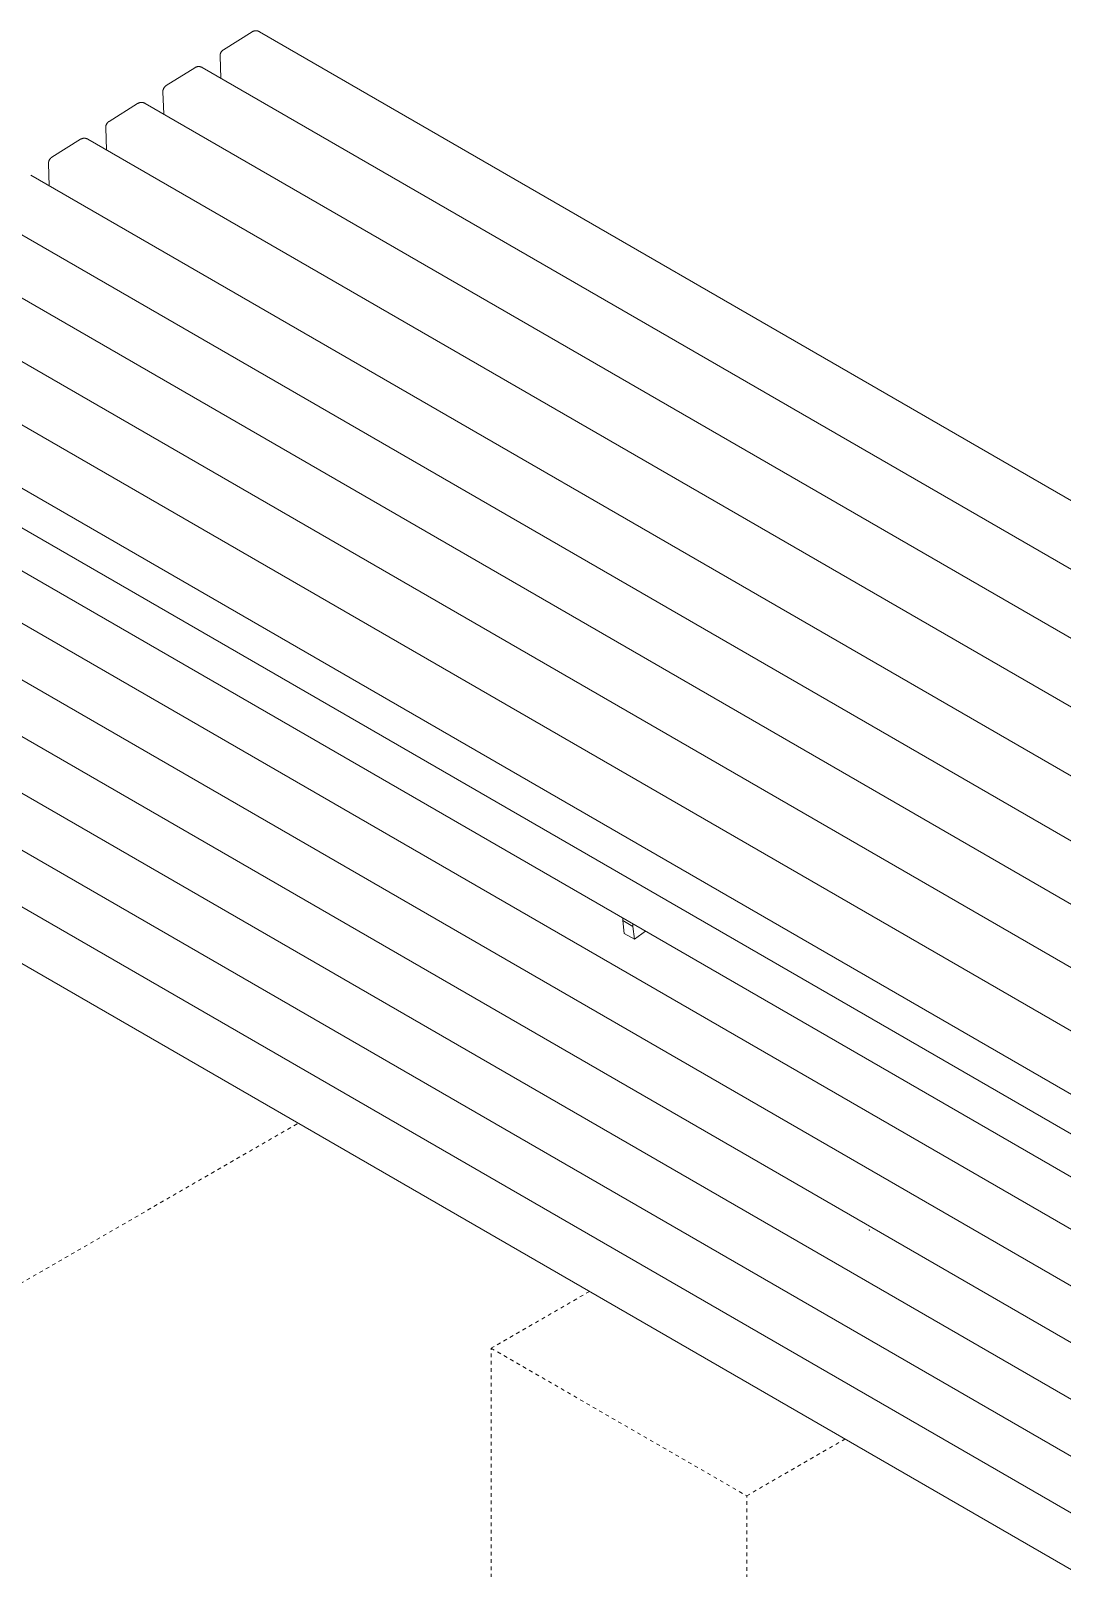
# Model space of a CAD drawing. Header units: inches. Extents: x 1 to 179, y 2 to 121.
# Drawn here: x 121.03 to 149.12, y 41.99 to 83.85 of the extents above; entities that cross this region are included whole.
import ezdxf

# ---------------------------------------------------------------- set-up
doc = ezdxf.new("R2010")
doc.units = ezdxf.units.IN
doc.header["$PDSIZE"] = -1
doc.linetypes.add('HIDDEN', pattern=[1.905, 1.27, -0.635])
doc.layers.add('ZANO_R', color=7, linetype='Continuous', lineweight=0)
doc.layers.add('ZANO_R_przerywana', color=250, linetype='HIDDEN', lineweight=0)

msp = doc.modelspace()

# ---------------------------------------------------------------- linework, layer by layer
at = {"layer": 'ZANO_R'}
for p, q in [((126.27584, 83.32746), (127.05463, 83.8151)), ((127.05463, 83.8151), (127.06034, 83.81854)), ((127.06034, 83.81854), (127.06616, 83.82179)), ((127.06616, 83.82179), (127.07208, 83.82483)), ((127.07208, 83.82483), (127.07811, 83.82768)), ((127.07811, 83.82768), (127.08423, 83.83032)), ((127.08423, 83.83032), (127.09043, 83.83274)), ((127.09043, 83.83274), (127.09671, 83.83496)), ((127.09671, 83.83496), (127.10306, 83.83697)), ((127.10306, 83.83697), (127.10948, 83.83876)), ((127.10948, 83.83876), (127.11596, 83.84033)), ((127.11596, 83.84033), (127.12248, 83.84168)), ((127.12248, 83.84168), (127.12905, 83.8428)), ((127.12905, 83.8428), (127.13565, 83.84371)), ((127.13565, 83.84371), (127.14227, 83.84439)), ((127.14227, 83.84439), (127.14892, 83.84485)), ((127.14892, 83.84485), (127.15558, 83.84508)), ((127.15558, 83.84508), (127.16224, 83.84509)), ((127.16224, 83.84509), (127.1689, 83.84487)), ((127.1689, 83.84487), (127.17554, 83.84442)), ((127.17554, 83.84442), (127.18217, 83.84376)), ((127.18217, 83.84376), (127.18877, 83.84286)), ((127.18877, 83.84286), (127.19534, 83.84175)), ((127.19534, 83.84175), (127.20187, 83.84041)), ((127.20187, 83.84041), (127.20835, 83.83885)), ((127.20835, 83.83885), (127.21477, 83.83708)), ((127.21477, 83.83708), (127.22112, 83.83509)), ((127.22112, 83.83509), (127.22741, 83.83288)), ((127.22741, 83.83288), (127.23362, 83.83046)), ((127.23362, 83.83046), (127.23974, 83.82784)), ((127.23974, 83.82784), (127.24577, 83.82501)), ((127.24577, 83.82501), (127.2517, 83.82197)), ((127.2517, 83.82197), (127.25753, 83.81874)), ((127.25753, 83.81874), (177.08904, 55.0485)), ((126.23504, 83.29346), (126.23962, 83.2983)), ((126.23962, 83.2983), (126.24435, 83.30298)), ((126.24435, 83.30298), (126.24925, 83.30749)), ((126.24925, 83.30749), (126.25429, 83.31184)), ((126.25429, 83.31184), (126.25948, 83.31602)), ((126.25948, 83.31602), (126.2648, 83.32002)), ((126.2648, 83.32002), (126.27026, 83.32383)), ((126.27026, 83.32383), (126.27584, 83.32746)), ((126.18346, 83.15992), (126.18355, 83.16658)), ((126.1836, 83.15326), (126.18346, 83.15992)), ((126.18355, 83.16658), (126.18387, 83.17323)), ((126.20611, 82.55122), (126.1836, 83.15326)), ((126.18387, 83.17323), (126.1844, 83.17987)), ((126.1844, 83.17987), (126.18517, 83.18648)), ((126.18517, 83.18648), (126.18615, 83.19307)), ((126.18615, 83.19307), (126.18736, 83.19962)), ((126.18736, 83.19962), (126.18879, 83.20612)), ((126.18879, 83.20612), (126.19044, 83.21257)), ((126.19044, 83.21257), (126.19231, 83.21897)), ((126.19231, 83.21897), (126.19439, 83.22529)), ((126.19439, 83.22529), (126.19668, 83.23154)), ((126.19668, 83.23154), (126.19919, 83.23771)), ((126.19919, 83.23771), (126.2019, 83.2438)), ((126.2019, 83.2438), (126.20481, 83.24978)), ((126.20481, 83.24978), (126.20793, 83.25567)), ((126.20793, 83.25567), (126.21124, 83.26144)), ((126.21124, 83.26144), (126.21475, 83.26711)), ((126.21475, 83.26711), (126.21845, 83.27264)), ((126.21845, 83.27264), (126.22233, 83.27806)), ((126.22233, 83.27806), (126.22639, 83.28333)), ((126.22639, 83.28333), (126.23063, 83.28847)), ((126.23063, 83.28847), (126.23504, 83.29346)), ((124.71826, 82.35217), (125.49705, 82.83982)), ((125.49705, 82.83982), (125.50276, 82.84326)), ((125.50276, 82.84326), (125.50857, 82.8465)), ((125.50857, 82.8465), (125.5145, 82.84955)), ((125.5145, 82.84955), (125.52052, 82.85239)), ((125.52052, 82.85239), (125.52664, 82.85503)), ((125.52664, 82.85503), (125.53284, 82.85746)), ((125.53284, 82.85746), (125.53913, 82.85968)), ((125.53913, 82.85968), (125.54548, 82.86168)), ((125.54548, 82.86168), (125.5519, 82.86347)), ((125.5519, 82.86347), (125.55837, 82.86504)), ((125.55837, 82.86504), (125.5649, 82.86639)), ((125.5649, 82.86639), (125.57146, 82.86752)), ((125.57146, 82.86752), (125.57806, 82.86842)), ((125.57806, 82.86842), (125.58469, 82.8691)), ((125.58469, 82.8691), (125.59133, 82.86956)), ((125.59133, 82.86956), (125.59799, 82.86979)), ((125.59799, 82.86979), (125.60465, 82.8698)), ((125.60465, 82.8698), (125.61131, 82.86958)), ((125.61131, 82.86958), (125.61796, 82.86914)), ((125.61796, 82.86914), (125.62459, 82.86847)), ((125.62459, 82.86847), (125.63119, 82.86758)), ((125.63119, 82.86758), (125.63776, 82.86646)), ((125.63776, 82.86646), (125.64428, 82.86512)), ((125.64428, 82.86512), (125.65076, 82.86357)), ((125.65076, 82.86357), (125.65718, 82.86179)), ((125.65718, 82.86179), (125.66354, 82.8598)), ((125.66354, 82.8598), (125.66983, 82.85759)), ((125.66983, 82.85759), (125.67603, 82.85518)), ((125.67603, 82.85518), (125.68216, 82.85255)), ((125.68216, 82.85255), (125.68819, 82.84972)), ((125.68819, 82.84972), (125.69412, 82.84668)), ((125.69412, 82.84668), (125.69994, 82.84345)), ((125.69994, 82.84345), (175.53146, 54.07322)), ((124.62588, 82.18463), (124.62597, 82.19129)), ((124.62601, 82.17798), (124.62588, 82.18463)), ((124.62597, 82.19129), (124.62628, 82.19794)), ((124.64853, 81.57593), (124.62601, 82.17798)), ((124.62628, 82.19794), (124.62682, 82.20458)), ((124.62682, 82.20458), (124.62758, 82.2112)), ((124.62758, 82.2112), (124.62857, 82.21778)), ((124.62857, 82.21778), (124.62978, 82.22433)), ((124.62978, 82.22433), (124.63121, 82.23083)), ((124.63121, 82.23083), (124.63286, 82.23729)), ((124.63286, 82.23729), (124.63472, 82.24368)), ((124.63472, 82.24368), (124.6368, 82.25)), ((124.6368, 82.25), (124.6391, 82.25626)), ((124.6391, 82.25626), (124.6416, 82.26243)), ((124.6416, 82.26243), (124.64431, 82.26851)), ((124.64431, 82.26851), (124.64723, 82.2745)), ((124.64723, 82.2745), (124.65034, 82.28038)), ((124.65034, 82.28038), (124.65366, 82.28616)), ((124.65366, 82.28616), (124.65717, 82.29182)), ((124.65717, 82.29182), (124.66086, 82.29736)), ((124.66086, 82.29736), (124.66474, 82.30277)), ((124.66474, 82.30277), (124.66881, 82.30804)), ((124.66881, 82.30804), (124.67305, 82.31318)), ((124.67305, 82.31318), (124.67746, 82.31817)), ((124.67746, 82.31817), (124.68203, 82.32301)), ((124.68203, 82.32301), (124.68677, 82.32769)), ((124.68677, 82.32769), (124.69166, 82.33221)), ((124.69166, 82.33221), (124.6967, 82.33655)), ((124.6967, 82.33655), (124.70189, 82.34073)), ((124.70189, 82.34073), (124.70722, 82.34473)), ((124.70722, 82.34473), (124.71267, 82.34854)), ((124.71267, 82.34854), (124.71826, 82.35217)), ((123.16067, 81.37689), (123.93947, 81.86453)), ((123.93947, 81.86453), (123.94517, 81.86797)), ((123.94517, 81.86797), (123.95099, 81.87121)), ((123.95099, 81.87121), (123.95692, 81.87426)), ((123.95692, 81.87426), (123.96294, 81.8771)), ((123.96294, 81.8771), (123.96906, 81.87974)), ((123.96906, 81.87974), (123.97526, 81.88217)), ((123.97526, 81.88217), (123.98154, 81.88439)), ((123.98154, 81.88439), (123.9879, 81.88639)), ((123.9879, 81.88639), (123.99431, 81.88818)), ((123.99431, 81.88818), (124.00079, 81.88975)), ((124.00079, 81.88975), (124.00731, 81.8911)), ((124.00731, 81.8911), (124.01388, 81.89223)), ((124.01388, 81.89223), (124.02048, 81.89314)), ((124.02048, 81.89314), (124.0271, 81.89382)), ((124.0271, 81.89382), (124.03375, 81.89427)), ((124.03375, 81.89427), (124.04041, 81.89451)), ((124.04041, 81.89451), (124.04707, 81.89451)), ((124.04707, 81.89451), (124.05373, 81.89429)), ((124.05373, 81.89429), (124.06038, 81.89385)), ((124.06038, 81.89385), (124.067, 81.89318)), ((124.067, 81.89318), (124.07361, 81.89229)), ((124.07361, 81.89229), (124.08017, 81.89117)), ((124.08017, 81.89117), (124.0867, 81.88984)), ((124.0867, 81.88984), (124.09318, 81.88828)), ((124.09318, 81.88828), (124.0996, 81.8865)), ((124.0996, 81.8865), (124.10596, 81.88451)), ((124.10596, 81.88451), (124.11224, 81.88231)), ((124.11224, 81.88231), (124.11845, 81.87989)), ((124.11845, 81.87989), (124.12457, 81.87726)), ((124.12457, 81.87726), (124.1306, 81.87443)), ((124.1306, 81.87443), (124.13653, 81.8714)), ((124.13653, 81.8714), (124.14236, 81.86816)), ((124.14236, 81.86816), (173.97387, 53.09793)), ((123.06829, 81.20935), (123.06838, 81.216)), ((123.06843, 81.20269), (123.06829, 81.20935)), ((123.06838, 81.216), (123.0687, 81.22266)), ((123.09094, 80.60064), (123.06843, 81.20269)), ((123.0687, 81.22266), (123.06924, 81.22929)), ((123.06924, 81.22929), (123.07, 81.23591)), ((123.07, 81.23591), (123.07099, 81.24249)), ((123.07099, 81.24249), (123.07219, 81.24904)), ((123.07219, 81.24904), (123.07362, 81.25555)), ((123.07362, 81.25555), (123.07527, 81.262)), ((123.07527, 81.262), (123.07714, 81.26839)), ((123.07714, 81.26839), (123.07922, 81.27472)), ((123.07922, 81.27472), (123.08151, 81.28097)), ((123.08151, 81.28097), (123.08402, 81.28714)), ((123.08402, 81.28714), (123.08673, 81.29322)), ((123.08673, 81.29322), (123.08964, 81.29921)), ((123.08964, 81.29921), (123.09276, 81.30509)), ((123.09276, 81.30509), (123.09607, 81.31087)), ((123.09607, 81.31087), (123.09958, 81.31653)), ((123.09958, 81.31653), (123.10328, 81.32207)), ((123.10328, 81.32207), (123.10716, 81.32748)), ((123.10716, 81.32748), (123.11122, 81.33276)), ((123.11122, 81.33276), (123.11546, 81.33789)), ((123.11546, 81.33789), (123.11987, 81.34288)), ((123.11987, 81.34288), (123.12445, 81.34772)), ((123.12445, 81.34772), (123.12918, 81.3524)), ((123.12918, 81.3524), (123.13408, 81.35692)), ((123.13408, 81.35692), (123.13912, 81.36127)), ((123.13912, 81.36127), (123.14431, 81.36544)), ((123.14431, 81.36544), (123.14963, 81.36944)), ((123.14963, 81.36944), (123.15509, 81.37326)), ((123.15509, 81.37326), (123.16067, 81.37689)), ((121.60309, 80.4016), (122.38188, 80.88924)), ((122.38188, 80.88924), (122.38759, 80.89268)), ((122.38759, 80.89268), (122.39341, 80.89593)), ((122.39341, 80.89593), (122.39933, 80.89897)), ((122.39933, 80.89897), (122.40536, 80.90182)), ((122.40536, 80.90182), (122.41147, 80.90445)), ((122.41147, 80.90445), (122.41768, 80.90688)), ((122.41768, 80.90688), (122.42396, 80.9091)), ((122.42396, 80.9091), (122.43031, 80.91111)), ((122.43031, 80.91111), (122.43673, 80.91289)), ((122.43673, 80.91289), (122.4432, 80.91446)), ((122.4432, 80.91446), (122.44973, 80.91581)), ((122.44973, 80.91581), (122.45629, 80.91694)), ((122.45629, 80.91694), (122.46289, 80.91785)), ((122.46289, 80.91785), (122.46952, 80.91853)), ((122.46952, 80.91853), (122.47617, 80.91899)), ((122.47617, 80.91899), (122.48282, 80.91922)), ((122.48282, 80.91922), (122.48949, 80.91923)), ((122.48949, 80.91923), (122.49614, 80.91901)), ((122.49614, 80.91901), (122.50279, 80.91856)), ((122.50279, 80.91856), (122.50942, 80.91789)), ((122.50942, 80.91789), (122.51602, 80.917)), ((122.51602, 80.917), (122.52259, 80.91589)), ((122.52259, 80.91589), (122.52912, 80.91455)), ((122.52912, 80.91455), (122.53559, 80.91299)), ((122.53559, 80.91299), (122.54202, 80.91122)), ((122.54202, 80.91122), (122.54837, 80.90922)), ((122.54837, 80.90922), (122.55466, 80.90702)), ((122.55466, 80.90702), (122.56087, 80.9046)), ((122.56087, 80.9046), (122.56699, 80.90198)), ((122.56699, 80.90198), (122.57302, 80.89914)), ((122.57302, 80.89914), (122.57895, 80.89611)), ((122.57895, 80.89611), (122.58478, 80.89288)), ((122.58478, 80.89288), (172.41629, 52.12264)), ((121.55788, 80.36261), (121.56229, 80.3676)), ((121.56229, 80.3676), (121.56686, 80.37243)), ((121.56686, 80.37243), (121.5716, 80.37711)), ((121.5716, 80.37711), (121.57649, 80.38163)), ((121.57649, 80.38163), (121.58154, 80.38598)), ((121.58154, 80.38598), (121.58672, 80.39016)), ((121.58672, 80.39016), (121.59205, 80.39415)), ((121.59205, 80.39415), (121.59751, 80.39797)), ((121.59751, 80.39797), (121.60309, 80.4016)), ((121.51071, 80.23406), (121.5108, 80.24072)), ((121.51085, 80.2274), (121.51071, 80.23406)), ((121.5108, 80.24072), (121.51111, 80.24737)), ((121.53336, 79.62535), (121.51085, 80.2274)), ((121.51111, 80.24737), (121.51165, 80.25401)), ((121.51165, 80.25401), (121.51242, 80.26062)), ((121.51242, 80.26062), (121.5134, 80.26721)), ((121.5134, 80.26721), (121.51461, 80.27376)), ((121.51461, 80.27376), (121.51604, 80.28026)), ((121.51604, 80.28026), (121.51769, 80.28671)), ((121.51769, 80.28671), (121.51955, 80.2931)), ((121.51955, 80.2931), (121.52164, 80.29943)), ((121.52164, 80.29943), (121.52393, 80.30568)), ((121.52393, 80.30568), (121.52643, 80.31185)), ((121.52643, 80.31185), (121.52914, 80.31793)), ((121.52914, 80.31793), (121.53206, 80.32392)), ((121.53206, 80.32392), (121.53518, 80.32981)), ((121.53518, 80.32981), (121.53849, 80.33558)), ((121.53849, 80.33558), (121.542, 80.34124)), ((121.542, 80.34124), (121.54569, 80.34678)), ((121.54569, 80.34678), (121.54958, 80.35219)), ((121.54958, 80.35219), (121.55364, 80.35747)), ((121.55364, 80.35747), (121.55788, 80.36261)), ((121.02719, 79.91759), (170.8587, 51.14735)), ((119.52428, 79.01187), (169.35579, 50.24164)), ((117.96669, 78.18862), (167.79821, 49.41838)), ((116.40911, 77.36536), (166.24062, 48.59513)), ((114.85153, 76.54211), (164.68304, 47.77187)), ((113.29394, 75.71885), (163.12545, 46.94861)), ((112.24996, 75.24134), (162.08147, 46.47111)), ((162.11689, 45.27776), (112.28538, 74.04799)), ((162.38038, 43.70209), (112.54887, 72.47233)), ((162.58769, 42.03762), (112.75618, 70.80786)), ((162.79501, 40.37316), (112.9635, 69.14339)), ((163.00232, 38.70869), (113.17081, 67.47893)), ((163.20964, 37.04422), (113.37813, 65.81446)), ((163.41696, 35.37976), (113.58544, 64.14999)), ((163.62427, 33.71529), (113.79276, 62.48552)), ((137.15043, 59.61889), (137.153, 59.69067)), ((137.19211, 59.27109), (137.15043, 59.61889)), ((137.15043, 59.61889), (137.42882, 59.45817)), ((137.42882, 59.45817), (137.43139, 59.52994)), ((137.4705, 59.11037), (137.42882, 59.45817)), ((137.19211, 59.27109), (137.4705, 59.11037)), ((137.77363, 59.33234), (137.4705, 59.11037))]:
    msp.add_line(p, q, dxfattribs=at)
msp.add_point((143.86833, 51.19255), dxfattribs=at)
at = {"layer": 'ZANO_R_przerywana', "ltscale": 0.05}
for p, q in [((117.28224, 47.73691), (128.31018, 54.10389)), ((136.24425, 49.52315), (133.56796, 47.978)), ((133.56796, 47.978), (140.52767, 43.95981)), ((133.56796, 38.33434), (133.56796, 47.978)), ((140.52767, 43.95981), (143.20395, 45.50496)), ((140.52767, 34.31615), (140.52767, 43.95981))]:
    msp.add_line(p, q, dxfattribs=at)

doc.saveas('drawing.dxf')
